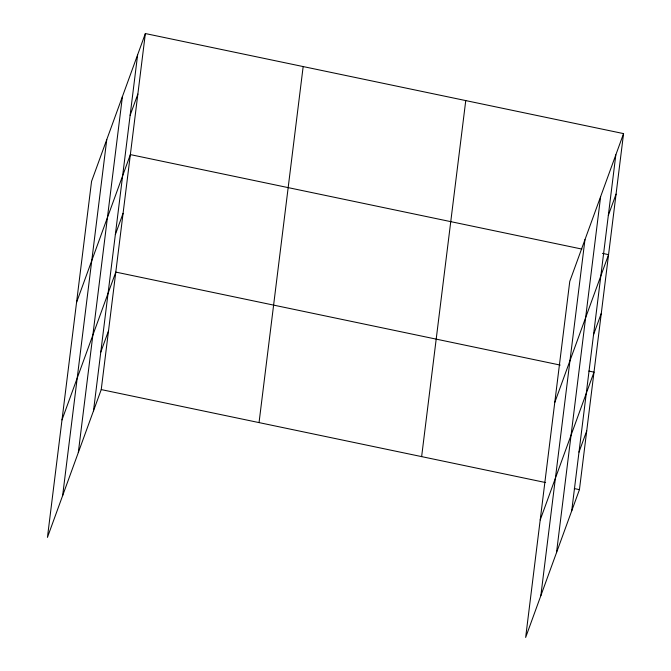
<?xml version="1.0" encoding="UTF-8"?>
<svg xmlns="http://www.w3.org/2000/svg" width="671" height="671" viewBox="0 0 671 671"><rect width="100%" height="100%" fill="white"/><g stroke="black" fill="none" stroke-linecap="round" stroke-linejoin="round"><path stroke-width="1.01" d="M62.638 495.626L106.764 139.593M78.306 452.59L122.424 96.557M93.504 410.82L137.63 54.787M145.355 33.55L91.558 181.363L47.44 537.396L101.237 389.583L145.355 33.55L623.56 133.604L579.442 489.637L525.645 637.45L569.763 281.417L623.56 133.604M259.048 422.596L303.166 66.572M421.631 456.615L465.758 100.583M540.843 595.68L584.969 239.648M556.511 552.644L600.629 196.611M571.709 510.874L615.835 154.842M130.132 115.311L137.857 94.074M76.553 302.411L130.359 154.598L581.916 249.084M115.345 234.582L123.078 213.344M62 419.903L115.798 272.09L560.184 365.074M100.784 352.074L108.517 330.837M608.337 215.366L616.062 194.129M554.766 402.466L608.563 254.653L602.415 253.37M593.55 334.636L601.283 313.399M540.205 519.958L594.003 372.145L588.878 371.071M578.989 452.128L586.722 430.891M101.237 389.583L545.624 482.558M574.317 488.563L579.442 489.637"/></g></svg>
